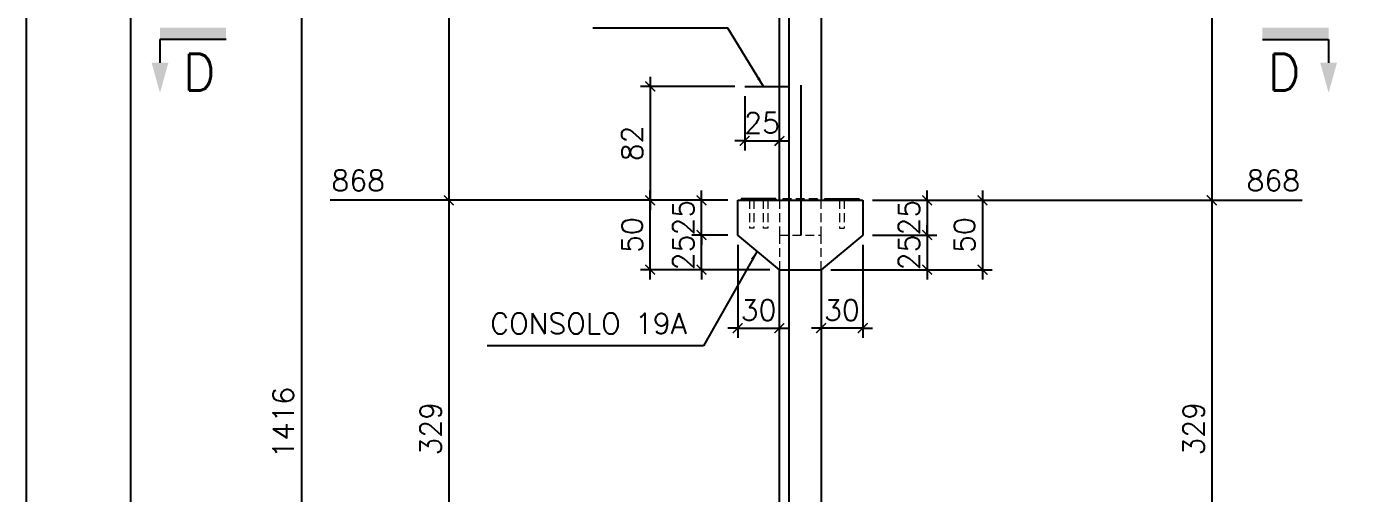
# Model space of a CAD drawing. Header units: centimetres. Extents: x 1658 to 27871, y 8240 to 11444.
# Drawn here: x 1658 to 2614, y 10019 to 10355 of the extents above; entities that cross this region are included whole.
import ezdxf

# ---------------------------------------------------------------- set-up
doc = ezdxf.new("R2010")
doc.units = ezdxf.units.CM
doc.header["$LTSCALE"] = 50
doc.header["$MEASUREMENT"] = 0
doc.header["$PDMODE"] = 67
doc.linetypes.add('DASHED', pattern=[0.75, 0.5, -0.25])
doc.linetypes.add('HIDDEN', pattern=[0.375, 0.25, -0.125])
doc.layers.add('10 TRACEJADO', color=1, linetype='DASHED', lineweight=13)
for name, color, linetype in [('COTAS-PRECON', 1, 'Continuous'), ('FORMATO-PRECON', 2, 'Continuous'), ('HACHURAS-PRECON', 1, 'Continuous'), ('IND- CORTE-PRECON', 4, 'Continuous'), ('LINHA-01-PRECON', 1, 'Continuous'), ('LINHA-03-PRECON', 3, 'Continuous'), ('LINHA-04-PRECON', 4, 'Continuous'), ('TEXTO-35-PRECON', 5, 'Continuous')]:
    doc.layers.add(name, color=color, linetype=linetype)
doc.styles.add('ROMANS', font='ROMANS.SHX', dxfattribs={"oblique": 15, "height": 3})
doc.styles.get("Standard").update_dxf_attribs({"font": 'romans.shx'})
doc.dimstyles.new('ESC75-75', dxfattribs={"dimscale": 0, "dimtxt": 15, "dimasz": 7, "dimexe": 7, "dimexo": 7, "dimgap": 5.5, "dimtad": 1, "dimdec": 1, "dimdsep": 46, "dimtxsty": 'Standard', "dimblk": 'ARCHTICK', "dimcen": 0.1, "dimdle": 7, "dimclrd": 256, "dimclre": 256, "dimclrt": 2, "dimadec": 0, "dimazin": 0, "dimtfac": 1, "dimtdec": 1, "dimtix": 1, "dimtmove": 2, "dimatfit": 3, "dimfxl": 1, "dimarcsym": 0})

# ---------------------------------------------------------------- blocks, each defined once
blk = doc.blocks.new('A$C2E607E54')
at = {"layer": 'FORMATO-PRECON'}
blk.add_lwpolyline([(0, 4200), (2970, 4200), (2970, 0), (0, 0)], close=True, dxfattribs=at)
at = {"layer": 'FORMATO-PRECON', "color": 6}
blk.add_lwpolyline([(100, 3950), (2870, 3950), (2870, 100), (100, 100)], close=True, dxfattribs=at)
blk = doc.blocks.new('_ArchTick')
at = {"color": 0, "linetype": 'ByBlock', "const_width": 0.15}
blk.add_lwpolyline([(-0.5, -0.5), (0.5, 0.5)], dxfattribs=at)
blk = doc.blocks.new('*D76')
at = {"layer": 'Defpoints', "color": 0, "transparency": 16777216}
for p in [(2170.11, 10693.33), (1962.18, 10230.33), (2170.11, 10230.33)]:
    blk.add_point(p, dxfattribs=at)
at = {"layer": 'LINHA-01-PRECON', "lineweight": -2, "transparency": 16777216}
for p, q in [((2163.11, 10693.33), (1955.18, 10693.33)), ((1962.18, 10700.33), (1962.18, 10223.33)), ((2163.11, 10230.33), (1955.18, 10230.33))]:
    blk.add_line(p, q, dxfattribs=at)
at = {"layer": 'LINHA-01-PRECON', "lineweight": -2, "transparency": 16777216, "xscale": 7, "yscale": 7, "zscale": 7}
for p, rotation in [((1962.18, 10693.33), 90), ((1962.18, 10230.33), 270)]:
    blk.add_blockref('_ArchTick', p, dxfattribs=dict(at, rotation=rotation))
at = {"layer": 'LINHA-01-PRECON', "color": 2, "transparency": 16777216, "insert": (1949.18, 10461.83), "char_height": 15, "attachment_point": 5, "rotation": 90}
blk.add_mtext('463', dxfattribs=at)
blk = doc.blocks.new('*D77')
at = {"layer": 'Defpoints', "color": 0, "transparency": 16777216}
for p in [(2170.11, 10230.33), (1962.18, 9901.33), (2170.11, 9901.33)]:
    blk.add_point(p, dxfattribs=at)
at = {"layer": 'LINHA-01-PRECON', "lineweight": -2, "transparency": 16777216}
for p, q in [((1962.18, 10237.33), (1962.18, 9894.33)), ((2163.11, 10230.33), (1955.18, 10230.33)), ((2163.11, 9901.33), (1955.18, 9901.33))]:
    blk.add_line(p, q, dxfattribs=at)
at = {"layer": 'LINHA-01-PRECON', "lineweight": -2, "transparency": 16777216, "xscale": 7, "yscale": 7, "zscale": 7}
for p, rotation in [((1962.18, 10230.33), 90), ((1962.18, 9901.33), 270)]:
    blk.add_blockref('_ArchTick', p, dxfattribs=dict(at, rotation=rotation))
at = {"layer": 'LINHA-01-PRECON', "color": 2, "transparency": 16777216, "insert": (1949.18, 10065.83), "char_height": 15, "attachment_point": 5, "rotation": 90}
blk.add_mtext('329', dxfattribs=at)
blk = doc.blocks.new('*D87')
at = {"layer": 'Defpoints', "color": 0, "transparency": 16777216}
for p in [(2144.01, 10205.33), (2170.11, 10205.33), (2200.11, 10180.33)]:
    blk.add_point(p, dxfattribs=at)
at = {"layer": 'LINHA-01-PRECON', "lineweight": -2, "transparency": 16777216}
for p, q in [((2163.11, 10205.33), (2137.01, 10205.33)), ((2144.01, 10205.33), (2144.01, 10212.33)), ((2144.01, 10180.33), (2144.01, 10205.33)), ((2193.11, 10180.33), (2137.01, 10180.33)), ((2144.01, 10180.33), (2144.01, 10173.33))]:
    blk.add_line(p, q, dxfattribs=at)
at = {"layer": 'LINHA-01-PRECON', "lineweight": -2, "transparency": 16777216, "xscale": 7, "yscale": 7, "zscale": 7}
for p, rotation in [((2144.01, 10205.33), 270), ((2144.01, 10180.33), 90)]:
    blk.add_blockref('_ArchTick', p, dxfattribs=dict(at, rotation=rotation))
at = {"layer": 'LINHA-01-PRECON', "color": 2, "transparency": 16777216, "insert": (2131.01, 10192.83), "char_height": 15, "attachment_point": 5, "rotation": 90}
blk.add_mtext('25', dxfattribs=at)
blk = doc.blocks.new('*D88')
at = {"layer": 'Defpoints', "color": 0, "transparency": 16777216}
for p in [(2144.01, 10230.33), (2170.11, 10230.33), (2170.11, 10205.33)]:
    blk.add_point(p, dxfattribs=at)
at = {"layer": 'LINHA-01-PRECON', "lineweight": -2, "transparency": 16777216}
for p, q in [((2144.01, 10230.33), (2144.01, 10237.33)), ((2163.11, 10230.33), (2137.01, 10230.33)), ((2144.01, 10205.33), (2144.01, 10230.33)), ((2163.11, 10205.33), (2137.01, 10205.33)), ((2144.01, 10205.33), (2144.01, 10198.33))]:
    blk.add_line(p, q, dxfattribs=at)
at = {"layer": 'LINHA-01-PRECON', "lineweight": -2, "transparency": 16777216, "xscale": 7, "yscale": 7, "zscale": 7}
for p, rotation in [((2144.01, 10230.33), 270), ((2144.01, 10205.33), 90)]:
    blk.add_blockref('_ArchTick', p, dxfattribs=dict(at, rotation=rotation))
at = {"layer": 'LINHA-01-PRECON', "color": 2, "transparency": 16777216, "insert": (2131.01, 10217.83), "char_height": 15, "attachment_point": 5, "rotation": 90}
blk.add_mtext('25', dxfattribs=at)
blk = doc.blocks.new('*D89')
at = {"layer": 'Defpoints', "color": 0, "transparency": 16777216}
for p in [(2107.11, 10230.33), (2170.11, 10230.33), (2200.11, 10180.33)]:
    blk.add_point(p, dxfattribs=at)
at = {"layer": 'LINHA-01-PRECON', "lineweight": -2, "transparency": 16777216}
for p, q in [((2107.11, 10173.33), (2107.11, 10237.33)), ((2163.11, 10230.33), (2100.11, 10230.33)), ((2193.11, 10180.33), (2100.11, 10180.33))]:
    blk.add_line(p, q, dxfattribs=at)
at = {"layer": 'LINHA-01-PRECON', "lineweight": -2, "transparency": 16777216, "xscale": 7, "yscale": 7, "zscale": 7}
for p, rotation in [((2107.11, 10230.33), 90), ((2107.11, 10180.33), 270)]:
    blk.add_blockref('_ArchTick', p, dxfattribs=dict(at, rotation=rotation))
at = {"layer": 'LINHA-01-PRECON', "color": 2, "transparency": 16777216, "insert": (2094.11, 10205.33), "char_height": 15, "attachment_point": 5, "rotation": 90}
blk.add_mtext('50', dxfattribs=at)
blk = doc.blocks.new('*D90')
at = {"layer": 'Defpoints', "color": 0, "transparency": 16777216}
for p in [(2170.11, 10205.33), (2200.11, 10138.28), (2200.11, 10138.28)]:
    blk.add_point(p, dxfattribs=at)
at = {"layer": 'LINHA-01-PRECON', "lineweight": -2, "transparency": 16777216}
for p, q in [((2170.11, 10198.33), (2170.11, 10131.28)), ((2170.11, 10138.28), (2163.11, 10138.28)), ((2170.11, 10138.28), (2200.11, 10138.28)), ((2200.11, 10138.28), (2207.11, 10138.28))]:
    blk.add_line(p, q, dxfattribs=at)
at = {"layer": 'LINHA-01-PRECON', "lineweight": -2, "transparency": 16777216, "xscale": 7, "yscale": 7, "zscale": 7}
blk.add_blockref('_ArchTick', (2170.11, 10138.28), dxfattribs=at)
at = {"layer": 'LINHA-01-PRECON', "lineweight": -2, "transparency": 16777216, "xscale": 7, "yscale": 7, "zscale": 7, "rotation": 180}
blk.add_blockref('_ArchTick', (2200.11, 10138.28), dxfattribs=at)
at = {"layer": 'LINHA-01-PRECON', "color": 2, "transparency": 16777216, "insert": (2185.11, 10151.28), "char_height": 15, "attachment_point": 5}
blk.add_mtext('30', dxfattribs=at)
blk = doc.blocks.new('*D96')
at = {"layer": 'Defpoints', "color": 0, "transparency": 16777216}
for p in [(2260.05, 10693.33), (2260.11, 10230.33), (2511.18, 10230.33)]:
    blk.add_point(p, dxfattribs=at)
at = {"layer": 'LINHA-01-PRECON', "lineweight": -2, "transparency": 16777216}
for p, q in [((2267.05, 10693.33), (2518.18, 10693.33)), ((2511.18, 10700.33), (2511.18, 10223.33)), ((2267.11, 10230.33), (2518.18, 10230.33))]:
    blk.add_line(p, q, dxfattribs=at)
at = {"layer": 'LINHA-01-PRECON', "lineweight": -2, "transparency": 16777216, "xscale": 7, "yscale": 7, "zscale": 7}
for p, rotation in [((2511.18, 10693.33), 90), ((2511.18, 10230.33), 270)]:
    blk.add_blockref('_ArchTick', p, dxfattribs=dict(at, rotation=rotation))
at = {"layer": 'LINHA-01-PRECON', "color": 2, "transparency": 16777216, "insert": (2498.18, 10461.83), "char_height": 15, "attachment_point": 5, "rotation": 90}
blk.add_mtext('463', dxfattribs=at)
blk = doc.blocks.new('*D97')
at = {"layer": 'Defpoints', "color": 0, "transparency": 16777216}
for p in [(2260.11, 10230.33), (2260.11, 9901.33), (2511.18, 9901.33)]:
    blk.add_point(p, dxfattribs=at)
at = {"layer": 'LINHA-01-PRECON', "lineweight": -2, "transparency": 16777216}
for p, q in [((2511.18, 10237.33), (2511.18, 9894.33)), ((2267.11, 10230.33), (2518.18, 10230.33)), ((2267.11, 9901.33), (2518.18, 9901.33))]:
    blk.add_line(p, q, dxfattribs=at)
at = {"layer": 'LINHA-01-PRECON', "lineweight": -2, "transparency": 16777216, "xscale": 7, "yscale": 7, "zscale": 7}
for p, rotation in [((2511.18, 10230.33), 90), ((2511.18, 9901.33), 270)]:
    blk.add_blockref('_ArchTick', p, dxfattribs=dict(at, rotation=rotation))
at = {"layer": 'LINHA-01-PRECON', "color": 2, "transparency": 16777216, "insert": (2498.18, 10065.83), "char_height": 15, "attachment_point": 5, "rotation": 90}
blk.add_mtext('329', dxfattribs=at)
blk = doc.blocks.new('*D103')
at = {"layer": 'Defpoints', "color": 0, "transparency": 16777216}
for p in [(2260.11, 10230.33), (2260.11, 10205.33), (2306.42, 10205.33)]:
    blk.add_point(p, dxfattribs=at)
at = {"layer": 'LINHA-01-PRECON', "lineweight": -2, "transparency": 16777216}
for p, q in [((2306.42, 10230.33), (2306.42, 10237.33)), ((2267.11, 10230.33), (2313.42, 10230.33)), ((2306.42, 10230.33), (2306.42, 10205.33)), ((2267.11, 10205.33), (2313.42, 10205.33)), ((2306.42, 10205.33), (2306.42, 10198.33))]:
    blk.add_line(p, q, dxfattribs=at)
at = {"layer": 'LINHA-01-PRECON', "lineweight": -2, "transparency": 16777216, "xscale": 7, "yscale": 7, "zscale": 7}
for p, rotation in [((2306.42, 10230.33), 270), ((2306.42, 10205.33), 90)]:
    blk.add_blockref('_ArchTick', p, dxfattribs=dict(at, rotation=rotation))
at = {"layer": 'LINHA-01-PRECON', "color": 2, "transparency": 16777216, "insert": (2293.42, 10217.83), "char_height": 15, "attachment_point": 5, "rotation": 90}
blk.add_mtext('25', dxfattribs=at)
blk = doc.blocks.new('*D104')
at = {"layer": 'Defpoints', "color": 0, "transparency": 16777216}
for p in [(2260.11, 10205.33), (2230.17, 10180.33), (2306.42, 10180.33)]:
    blk.add_point(p, dxfattribs=at)
at = {"layer": 'LINHA-01-PRECON', "lineweight": -2, "transparency": 16777216}
for p, q in [((2267.11, 10205.33), (2313.42, 10205.33)), ((2306.42, 10205.33), (2306.42, 10212.33)), ((2306.42, 10205.33), (2306.42, 10180.33)), ((2237.17, 10180.33), (2313.42, 10180.33)), ((2306.42, 10180.33), (2306.42, 10173.33))]:
    blk.add_line(p, q, dxfattribs=at)
at = {"layer": 'LINHA-01-PRECON', "lineweight": -2, "transparency": 16777216, "xscale": 7, "yscale": 7, "zscale": 7}
for p, rotation in [((2306.42, 10205.33), 270), ((2306.42, 10180.33), 90)]:
    blk.add_blockref('_ArchTick', p, dxfattribs=dict(at, rotation=rotation))
at = {"layer": 'LINHA-01-PRECON', "color": 2, "transparency": 16777216, "insert": (2293.42, 10192.83), "char_height": 15, "attachment_point": 5, "rotation": 90}
blk.add_mtext('25', dxfattribs=at)
blk = doc.blocks.new('*D105')
at = {"layer": 'Defpoints', "color": 0, "transparency": 16777216}
for p in [(2260.11, 10230.33), (2230.17, 10180.33), (2346.29, 10180.33)]:
    blk.add_point(p, dxfattribs=at)
at = {"layer": 'LINHA-01-PRECON', "lineweight": -2, "transparency": 16777216}
for p, q in [((2346.29, 10237.33), (2346.29, 10173.33)), ((2267.11, 10230.33), (2353.29, 10230.33)), ((2237.17, 10180.33), (2353.29, 10180.33))]:
    blk.add_line(p, q, dxfattribs=at)
at = {"layer": 'LINHA-01-PRECON', "lineweight": -2, "transparency": 16777216, "xscale": 7, "yscale": 7, "zscale": 7}
for p, rotation in [((2346.29, 10230.33), 90), ((2346.29, 10180.33), 270)]:
    blk.add_blockref('_ArchTick', p, dxfattribs=dict(at, rotation=rotation))
at = {"layer": 'LINHA-01-PRECON', "color": 2, "transparency": 16777216, "insert": (2333.29, 10205.33), "char_height": 15, "attachment_point": 5, "rotation": 90}
blk.add_mtext('50', dxfattribs=at)
blk = doc.blocks.new('*D106')
at = {"layer": 'Defpoints', "color": 0, "transparency": 16777216}
for p in [(2260.11, 10205.33), (2230.11, 10138.28), (2230.11, 10138.28)]:
    blk.add_point(p, dxfattribs=at)
at = {"layer": 'LINHA-01-PRECON', "lineweight": -2, "transparency": 16777216}
for p, q in [((2260.11, 10198.33), (2260.11, 10131.28)), ((2230.11, 10138.28), (2223.11, 10138.28)), ((2260.11, 10138.28), (2230.11, 10138.28)), ((2260.11, 10138.28), (2267.11, 10138.28))]:
    blk.add_line(p, q, dxfattribs=at)
at = {"layer": 'LINHA-01-PRECON', "lineweight": -2, "transparency": 16777216, "xscale": 7, "yscale": 7, "zscale": 7}
blk.add_blockref('_ArchTick', (2230.11, 10138.28), dxfattribs=at)
at = {"layer": 'LINHA-01-PRECON', "lineweight": -2, "transparency": 16777216, "xscale": 7, "yscale": 7, "zscale": 7, "rotation": 180}
blk.add_blockref('_ArchTick', (2260.11, 10138.28), dxfattribs=at)
at = {"layer": 'LINHA-01-PRECON', "color": 2, "transparency": 16777216, "insert": (2245.11, 10151.28), "char_height": 15, "attachment_point": 5}
blk.add_mtext('30', dxfattribs=at)
blk = doc.blocks.new('*D111')
at = {"layer": 'COTAS-PRECON', "lineweight": -2, "transparency": 16777216}
blk.add_line((1955.18, 10749.33), (1876.94, 10749.33), dxfattribs=at)
at = {"layer": 'Defpoints', "color": 0, "transparency": 16777216}
for p in [(1876.94, 10749.33), (1962.18, 10749.33), (2215.11, 9362.33)]:
    blk.add_point(p, dxfattribs=at)
at = {"layer": 'COTAS-PRECON', "color": 2, "transparency": 16777216, "insert": (1900.93, 10763.61), "char_height": 15, "attachment_point": 5}
blk.add_mtext('1387', dxfattribs=at)
blk = doc.blocks.new('*D112')
at = {"layer": 'Defpoints', "color": 0, "transparency": 16777216}
for p in [(2200.11, 10778.33), (1856.19, 9362.33), (2200.11, 9362.33)]:
    blk.add_point(p, dxfattribs=at)
at = {"layer": 'LINHA-01-PRECON', "lineweight": -2, "transparency": 16777216}
for p, q in [((1856.19, 10785.33), (1856.19, 9355.33)), ((2193.11, 10778.33), (1849.19, 10778.33)), ((2193.11, 9362.33), (1849.19, 9362.33))]:
    blk.add_line(p, q, dxfattribs=at)
at = {"layer": 'LINHA-01-PRECON', "lineweight": -2, "transparency": 16777216, "xscale": 7, "yscale": 7, "zscale": 7}
for p, rotation in [((1856.19, 10778.33), 90), ((1856.19, 9362.33), 270)]:
    blk.add_blockref('_ArchTick', p, dxfattribs=dict(at, rotation=rotation))
at = {"layer": 'LINHA-01-PRECON', "color": 2, "transparency": 16777216, "insert": (1843.19, 10070.33), "char_height": 15, "attachment_point": 5, "rotation": 90}
blk.add_mtext('1416', dxfattribs=at)
blk = doc.blocks.new('*D113')
at = {"layer": 'COTAS-PRECON', "lineweight": -2, "transparency": 16777216}
blk.add_line((1955.18, 10693.33), (1876.94, 10693.33), dxfattribs=at)
at = {"layer": 'Defpoints', "color": 0, "transparency": 16777216}
for p in [(1876.94, 10693.33), (1962.18, 10693.33), (2215.11, 9362.33)]:
    blk.add_point(p, dxfattribs=at)
at = {"layer": 'COTAS-PRECON', "color": 2, "transparency": 16777216, "insert": (1900.93, 10707.61), "char_height": 15, "attachment_point": 5}
blk.add_mtext('1331', dxfattribs=at)
blk = doc.blocks.new('*D114')
at = {"layer": 'COTAS-PRECON', "lineweight": -2, "transparency": 16777216}
blk.add_line((1955.18, 10230.33), (1876.94, 10230.33), dxfattribs=at)
at = {"layer": 'Defpoints', "color": 0, "transparency": 16777216}
for p in [(1876.94, 10230.33), (1962.18, 10230.33), (2215.11, 9362.33)]:
    blk.add_point(p, dxfattribs=at)
at = {"layer": 'COTAS-PRECON', "color": 2, "transparency": 16777216, "insert": (1896.99, 10244.61), "char_height": 15, "attachment_point": 5}
blk.add_mtext('868', dxfattribs=at)
blk = doc.blocks.new('*D116')
at = {"layer": 'COTAS-PRECON', "lineweight": -2, "transparency": 16777216}
blk.add_line((2518.18, 10693.33), (2576.32, 10693.33), dxfattribs=at)
at = {"layer": 'Defpoints', "color": 0, "transparency": 16777216}
for p in [(2511.18, 10693.33), (2576.32, 10693.33), (2215.11, 9362.33)]:
    blk.add_point(p, dxfattribs=at)
at = {"layer": 'COTAS-PRECON', "color": 2, "transparency": 16777216, "insert": (2552.34, 10707.61), "char_height": 15, "attachment_point": 5}
blk.add_mtext('1331', dxfattribs=at)
blk = doc.blocks.new('*D117')
at = {"layer": 'COTAS-PRECON', "lineweight": -2, "transparency": 16777216}
blk.add_line((2518.21, 10230.33), (2576.35, 10230.33), dxfattribs=at)
at = {"layer": 'Defpoints', "color": 0, "transparency": 16777216}
for p in [(2511.21, 10230.33), (2576.35, 10230.33), (2215.14, 9362.33)]:
    blk.add_point(p, dxfattribs=at)
at = {"layer": 'COTAS-PRECON', "color": 2, "transparency": 16777216, "insert": (2555.53, 10244.61), "char_height": 15, "attachment_point": 5}
blk.add_mtext('868', dxfattribs=at)
blk = doc.blocks.new('*D119')
at = {"layer": 'COTAS-PRECON', "lineweight": -2, "transparency": 16777216}
blk.add_line((1849.19, 10778.33), (1791.09, 10778.33), dxfattribs=at)
at = {"layer": 'Defpoints', "color": 0, "transparency": 16777216}
for p in [(1791.09, 10778.33), (1856.19, 10778.33), (2215.14, 9362.33)]:
    blk.add_point(p, dxfattribs=at)
at = {"layer": 'COTAS-PRECON', "color": 2, "transparency": 16777216, "insert": (1815.08, 10792.61), "char_height": 15, "attachment_point": 5}
blk.add_mtext('1416', dxfattribs=at)
blk = doc.blocks.new('IND-CORTE-')
at = {"layer": 'IND- CORTE-PRECON', "color": 1}
for p, q in [((-11.2, 63.5), (-33.6, 63.5)), ((-11.2, 0), (-11.2, 63.5))]:
    blk.add_line(p, q, dxfattribs=at)
for points in [[(-33.6, 71.5), (-62.5, 63.5), (-33.6, 55.4)], [(0, 0), (-11.2, 0), (0, 63.5), (-11.2, 63.5)]]:
    blk.add_solid(points, dxfattribs=at)
at = {"layer": 'IND- CORTE-PRECON', "linetype": 'Continuous', "style": 'ROMANS', "flags": 8}
blk.add_attdef('B', (-57.7, 9.1), '', height=35, dxfattribs=at)
blk = doc.blocks.new('*D477')
at = {"layer": 'Defpoints', "color": 0, "transparency": 16777216}
for p in [(2175.11, 10312.33), (2107.11, 10230.33), (2170.11, 10230.33)]:
    blk.add_point(p, dxfattribs=at)
at = {"layer": 'LINHA-01-PRECON', "lineweight": -2, "transparency": 16777216}
for p, q in [((2168.11, 10312.33), (2100.11, 10312.33)), ((2107.11, 10319.33), (2107.11, 10223.33)), ((2163.11, 10230.33), (2100.11, 10230.33))]:
    blk.add_line(p, q, dxfattribs=at)
at = {"layer": 'LINHA-01-PRECON', "lineweight": -2, "transparency": 16777216, "xscale": 7, "yscale": 7, "zscale": 7}
for p, rotation in [((2107.11, 10312.33), 90), ((2107.11, 10230.33), 270)]:
    blk.add_blockref('_ArchTick', p, dxfattribs=dict(at, rotation=rotation))
at = {"layer": 'LINHA-01-PRECON', "color": 2, "transparency": 16777216, "insert": (2094.11, 10271.33), "char_height": 15, "attachment_point": 5, "rotation": 90}
blk.add_mtext('82', dxfattribs=at)
blk = doc.blocks.new('*D480')
at = {"layer": 'Defpoints', "color": 0, "transparency": 16777216}
for p in [(2175.11, 10312.33), (2200.11, 10273.08), (2200.11, 10273.08)]:
    blk.add_point(p, dxfattribs=at)
at = {"layer": 'LINHA-01-PRECON', "lineweight": -2, "transparency": 16777216}
for p, q in [((2175.11, 10305.33), (2175.11, 10266.08)), ((2175.11, 10273.08), (2168.11, 10273.08)), ((2175.11, 10273.08), (2200.11, 10273.08)), ((2200.11, 10273.08), (2207.11, 10273.08))]:
    blk.add_line(p, q, dxfattribs=at)
at = {"layer": 'LINHA-01-PRECON', "lineweight": -2, "transparency": 16777216, "xscale": 7, "yscale": 7, "zscale": 7}
blk.add_blockref('_ArchTick', (2175.11, 10273.08), dxfattribs=at)
at = {"layer": 'LINHA-01-PRECON', "lineweight": -2, "transparency": 16777216, "xscale": 7, "yscale": 7, "zscale": 7, "rotation": 180}
blk.add_blockref('_ArchTick', (2200.11, 10273.08), dxfattribs=at)
at = {"layer": 'LINHA-01-PRECON', "color": 2, "transparency": 16777216, "insert": (2187.61, 10286.08), "char_height": 15, "attachment_point": 5}
blk.add_mtext('25', dxfattribs=at)

msp = doc.modelspace()

# ---------------------------------------------------------------- linework, layer by layer
at = {"layer": '10 TRACEJADO', "linetype": 'HIDDEN', "ltscale": 0.5, "extrusion": (0, 1, 0)}
for p, q in [((2178.51, 10231.33), (2178.51, 10230.33)), ((2178.51, 10230.33), (2178.51, 10210.33)), ((2181.71, 10231.33), (2181.71, 10230.33)), ((2181.71, 10230.33), (2181.71, 10210.33)), ((2188.51, 10231.33), (2188.51, 10230.33)), ((2188.51, 10230.33), (2188.51, 10210.33)), ((2191.71, 10231.33), (2191.71, 10230.33)), ((2191.71, 10230.33), (2191.71, 10210.33)), ((2200.11, 10230.33), (2200.11, 10205.33)), ((2202.61, 10231.33), (2202.61, 10231.33)), ((2202.61, 10231.33), (2202.61, 10230.33)), ((2227.61, 10231.33), (2202.61, 10231.33)), ((2202.61, 10231.33), (2202.61, 10230.33)), ((2213.39, 10230.33), (2213.39, 10231.33)), ((2213.51, 10231.33), (2213.51, 10230.33)), ((2216.59, 10231.33), (2216.59, 10230.33)), ((2216.71, 10231.33), (2216.71, 10230.33)), ((2227.61, 10231.33), (2227.61, 10230.33)), ((2227.61, 10231.33), (2227.61, 10230.33)), ((2230.11, 10205.33), (2230.11, 10230.33)), ((2243.39, 10230.33), (2243.39, 10231.33)), ((2243.39, 10230.33), (2243.39, 10210.33)), ((2246.59, 10231.33), (2246.59, 10230.33)), ((2246.59, 10230.33), (2246.59, 10210.33)), ((2181.71, 10210.33), (2178.51, 10210.33)), ((2191.71, 10210.33), (2188.51, 10210.33)), ((2200.11, 10205.33), (2200.11, 10180.33)), ((2200.11, 10205.33), (2230.11, 10205.33)), ((2230.11, 10180.33), (2230.11, 10205.33)), ((2243.39, 10210.33), (2246.59, 10210.33)), ((2200.11, 10180.33), (2200.11, 10180.33)), ((2230.11, 10180.33), (2230.11, 10180.33))]:
    msp.add_line(p, q, dxfattribs=at)
at = {"layer": 'LINHA-03-PRECON', "extrusion": (0, 1, 0)}
for p, q in [((2200.11, 10230.33), (2200.11, 10729.33)), ((2230.11, 10643.33), (2230.11, 10230.33)), ((2170.11, 10205.33), (2170.11, 10230.33)), ((2170.11, 10230.33), (2200.11, 10230.33)), ((2197.61, 10231.33), (2172.61, 10231.33)), ((2172.61, 10231.33), (2172.61, 10230.33)), ((2197.61, 10231.33), (2197.61, 10230.33)), ((2200.11, 10230.33), (2260.11, 10230.33)), ((2232.61, 10231.33), (2257.61, 10231.33)), ((2232.61, 10231.33), (2232.61, 10230.33)), ((2257.61, 10231.33), (2257.61, 10230.33)), ((2260.11, 10230.33), (2260.11, 10205.33)), ((2200.11, 10180.33), (2170.11, 10205.33)), ((2260.11, 10205.33), (2230.11, 10180.33)), ((2200.11, 9905.33), (2200.11, 10180.33)), ((2200.11, 10180.33), (2230.11, 10180.33)), ((2230.11, 10180.33), (2230.11, 9905.33)), ((2230.11, 10180.33), (2230.11, 10180.33)), ((2230.11, 10180.33), (2230.11, 10180.33))]:
    msp.add_line(p, q, dxfattribs=at)
at = {"layer": 'LINHA-04-PRECON', "extrusion": (0, 1, 0)}
msp.add_line((2207.11, 9512.33), (2207.11, 10775.33), dxfattribs=at)
at = {"layer": 'LINHA-04-PRECON'}
for p, q in [((2175.11, 10312.33), (2207.11, 10312.33)), ((2215.45, 10313.33), (2215.45, 10205.33))]:
    msp.add_line(p, q, dxfattribs=at)

# ---------------------------------------------------------------- block references
at = {"layer": 'HACHURAS-PRECON', "xscale": 0.7499999999999996, "yscale": 0.7499999999999996, "zscale": 0.7499999999999996}
msp.add_blockref('A$C2E607E54', (1658.36, 8293.94), dxfattribs=at)
at = {"layer": 'TEXTO-35-PRECON', "linetype": 'ByBlock'}
ref = msp.add_blockref('IND-CORTE-', (1801.98, 10354.6), dxfattribs=dict(at, xscale=0.75, yscale=0.75, zscale=0.75, rotation=90.00000000000001))
ref.add_attrib('B', 'D', (1770.81, 10309.44), dxfattribs={"layer": 'IND- CORTE-PRECON', "color": 5, "linetype": 'Continuous', "height": 26.25, "style": 'ROMANS', "flags": 8})
ref = msp.add_blockref('IND-CORTE-', (2547.7, 10354.6), dxfattribs=dict(at, xscale=-0.75, yscale=0.75, zscale=0.75, rotation=270))
ref.add_attrib('B', 'D', (2551.36, 10309.44), dxfattribs={"layer": 'IND- CORTE-PRECON', "color": 5, "linetype": 'Continuous', "height": 26.25, "style": 'ROMANS', "flags": 8})

# ---------------------------------------------------------------- texts
at = {"layer": 'COTAS-PRECON', "color": 2, "insert": (2062.77, 10141.57, 0.01), "char_height": 15, "attachment_point": 5}
msp.add_mtext('\\A1;CONSOLO 19A', dxfattribs=at)

# ---------------------------------------------------------------- dimensions: what is measured, and where the dimension line sits
at = {"layer": 'COTAS-PRECON'}
for feature_location, offset, origin, picture, middle in [((1856.19, 10778.33), (-65.1, 0), (2215.14, 9362.33), '*D119', (1815.08, 10792.61)), ((1962.18, 10749.33), (-85.23, 0), (2215.11, 9362.33), '*D111', (1900.93, 10763.61)), ((1962.18, 10693.33), (-85.23, 0), (2215.11, 9362.33), '*D113', (1900.93, 10707.61)), ((2511.18, 10693.33), (65.14, 0), (2215.11, 9362.33), '*D116', (2552.34, 10707.61)), ((1962.18, 10230.33), (-85.23, 0), (2215.11, 9362.33), '*D114', (1896.99, 10244.61)), ((2511.21, 10230.33), (65.14, 0), (2215.14, 9362.33), '*D117', (2555.53, 10244.61))]:
    dim = msp.add_ordinate_dim(feature_location=feature_location, offset=offset, dtype=0, origin=origin, dimstyle='ESC75-75', override={"dimscale": 1}, dxfattribs=at)
    dim.commit()
    dim.dimension.update_dxf_attribs({"geometry": picture, "text_midpoint": middle})
at = {"layer": 'LINHA-01-PRECON'}
for base, p1, p2, angle, picture, middle in [((1856.19, 9362.33), (2200.11, 10778.33), (2200.11, 9362.33), 90, '*D112', (1843.19, 10070.33)), ((1962.18, 10230.33), (2170.11, 10693.33), (2170.11, 10230.33), 90, '*D76', (1949.18, 10461.83)), ((2511.18, 10230.33), (2260.05, 10693.33), (2260.11, 10230.33), 90, '*D96', (2498.18, 10461.83)), ((2107.11, 10230.33), (2175.11, 10312.33), (2170.11, 10230.33), 90, '*D477', (2094.11, 10271.33)), ((1962.18, 9901.33), (2170.11, 10230.33), (2170.11, 9901.33), 90, '*D77', (1949.18, 10065.83)), ((2107.11, 10230.33), (2200.11, 10180.33), (2170.11, 10230.33), 90, '*D89', (2094.11, 10205.33)), ((2144.01, 10230.33), (2170.11, 10205.33), (2170.11, 10230.33), 90, '*D88', (2131.01, 10217.83)), ((2346.29, 10180.33), (2260.11, 10230.33), (2230.17, 10180.33), 90, '*D105', (2333.29, 10205.33)), ((2511.18, 9901.33), (2260.11, 10230.33), (2260.11, 9901.33), 90, '*D97', (2498.18, 10065.83)), ((2306.42, 10205.33), (2260.11, 10230.33), (2260.11, 10205.33), 90, '*D103', (2293.42, 10217.83)), ((2144.01, 10205.33), (2200.11, 10180.33), (2170.11, 10205.33), 90, '*D87', (2131.01, 10192.83)), ((2230.11, 10138.28), (2260.11, 10205.33), (2230.11, 10138.28), 180, '*D106', (2245.11, 10151.28)), ((2306.42, 10180.33), (2260.11, 10205.33), (2230.17, 10180.33), 90, '*D104', (2293.42, 10192.83))]:
    dim = msp.add_linear_dim(base=base, p1=p1, p2=p2, angle=angle, dimstyle='ESC75-75', override={"dimscale": 1}, dxfattribs=at)
    dim.commit()
    dim.dimension.update_dxf_attribs({"geometry": picture, "text_midpoint": middle})
for base, p1, p2, picture, middle in [((2200.11, 10273.08), (2175.11, 10312.33), (2200.11, 10273.08), '*D480', (2187.61, 10286.08)), ((2200.11, 10138.28), (2170.11, 10205.33), (2200.11, 10138.28), '*D90', (2185.11, 10151.28))]:
    dim = msp.add_linear_dim(base=base, p1=p1, p2=p2, dimstyle='ESC75-75', override={"dimscale": 1}, dxfattribs=at)
    dim.commit()
    dim.dimension.update_dxf_attribs({"geometry": picture, "text_midpoint": middle})

# ---------------------------------------------------------------- leaders
at = {"layer": 'COTAS-PRECON'}
for points in [[(2188.61, 10312.33), (2163.06, 10354.28), (2065.78, 10354.28)], [(2183.99, 10193.76), (2145.46, 10125.58), (1989.85, 10125.58)]]:
    msp.add_leader(points, dimstyle='ESC75-75', override={"dimscale": 1}, dxfattribs=at)

doc.saveas('drawing.dxf')
